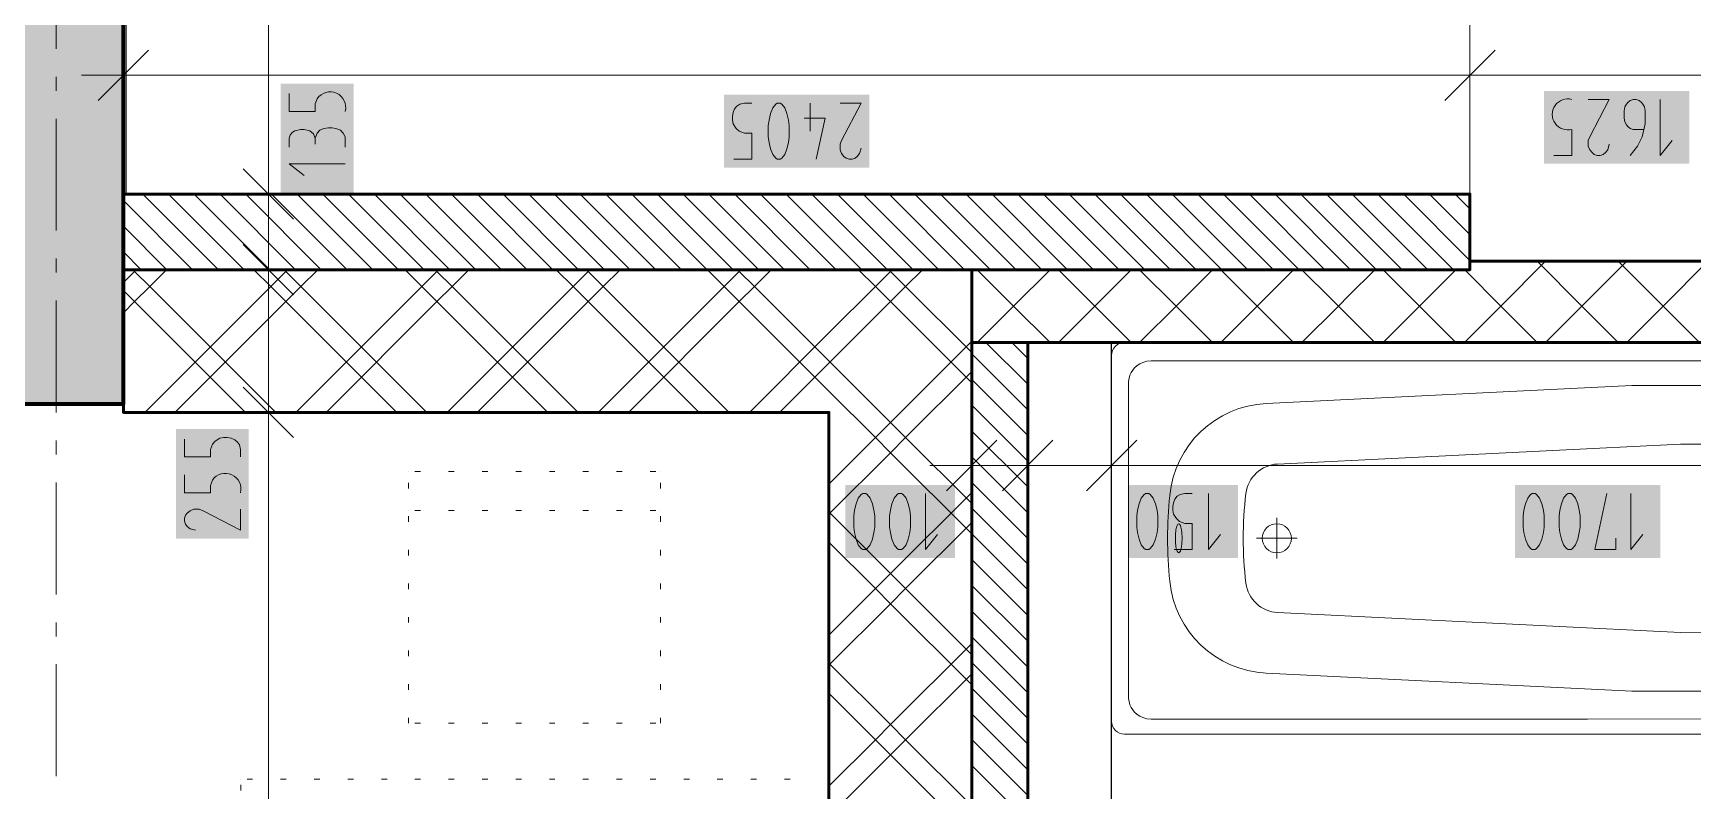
# Model space of a CAD drawing. Header units: millimetres. Extents: x 0 to 594, y 0 to 420.
# Drawn here: x 82.97 to 113.35, y 256.29 to 270.16 of the extents above; entities that cross this region are included whole.
import ezdxf

# ---------------------------------------------------------------- set-up
doc = ezdxf.new("R2010")
doc.units = ezdxf.units.MM
doc.header["$LTSCALE"] = 8
for name, color, linetype in [('PDF_Instalacni prizdivka do 1m', 7, 'Continuous'), ('PDF_Koty delkove', 7, 'Continuous'), ('PDF_Kuchyne', 7, 'Continuous'), ('PDF_Nabytek', 7, 'Continuous'), ('PDF_Osy hlavni', 7, 'Continuous'), ('PDF_Pricky sadrokarton', 7, 'Continuous'), ('PDF_Pricky zdene', 7, 'Continuous'), ('PDF_Sanita', 7, 'Continuous'), ('PDF_Steny akusticke', 7, 'Continuous'), ('PDF_Steny obvodove nosne', 7, 'Continuous')]:
    doc.layers.add(name, color=color, linetype=linetype)

msp = doc.modelspace()

# ---------------------------------------------------------------- linework, layer by layer
at = {"layer": 'PDF_Instalacni prizdivka do 1m', "lineweight": 25}
msp.add_lwpolyline([(102.712, 241.49), (102.712, 264.501), (101.175, 264.501), (101.175, 241.49)], dxfattribs=at)
at = {"layer": 'PDF_Koty delkove', "lineweight": 18}
for points in [[(87.275, 139.093), (87.275, 149.435), (87.275, 181.374), (87.275, 182.86), (87.275, 194.494), (87.275, 195.621), (87.275, 217.197), (87.275, 218.684), (87.275, 263.219), (87.275, 265.833), (87.275, 267.217), (87.275, 336.455), (87.275, 340.35)], [(84.621, 270.163), (84.621, 269.394), (84.621, 268.626)], [(109.272, 270.163), (109.272, 269.394), (109.272, 268.626)], [(85.082, 269.856), (84.16, 268.933)], [(109.733, 269.856), (108.811, 268.933)], [(84.621, 269.394), (83.852, 269.394)], [(125.928, 269.394), (113.213, 269.394), (109.272, 269.394), (84.621, 269.394)], [(111.439, 268.951), (111.822, 268.951), (111.466, 268.267), (111.439, 268.198), (111.439, 268.096), (111.466, 268.028), (111.507, 267.977), (111.548, 267.942), (111.603, 267.926), (111.657, 267.926), (111.712, 267.942), (111.753, 267.977), (111.794, 268.028), (111.822, 268.13)], [(112.451, 268.403), (112.26, 268.403), (112.205, 268.421), (112.164, 268.455), (112.137, 268.489), (112.11, 268.54), (112.096, 268.608), (112.096, 268.745), (112.11, 268.813), (112.137, 268.865), (112.164, 268.898), (112.205, 268.933), (112.26, 268.951), (112.314, 268.951), (112.369, 268.933), (112.41, 268.898), (112.437, 268.865), (112.465, 268.813), (112.479, 268.745), (112.479, 268.506), (112.424, 268.267), (112.342, 268.096), (112.205, 267.926)], [(112.753, 268.951), (112.753, 267.926), (112.971, 268.198)], [(95.796, 267.857), (96.125, 267.857), (96.125, 268.335), (95.988, 268.335), (95.892, 268.369), (95.837, 268.421), (95.783, 268.506), (95.769, 268.573), (95.769, 268.642), (95.783, 268.711), (95.81, 268.778), (95.851, 268.83), (95.905, 268.865), (95.988, 268.882), (96.125, 268.882)], [(96.426, 268.471), (96.426, 268.266), (96.44, 268.164), (96.467, 268.044), (96.508, 267.942), (96.562, 267.873), (96.59, 267.857), (96.645, 267.857), (96.673, 267.873), (96.727, 267.942), (96.768, 268.044), (96.796, 268.164), (96.81, 268.266), (96.81, 268.471), (96.796, 268.573), (96.768, 268.693), (96.727, 268.796), (96.673, 268.865), (96.645, 268.882), (96.59, 268.882), (96.562, 268.865), (96.508, 268.796), (96.467, 268.693), (96.44, 268.573), (96.426, 268.471)], [(97.083, 268.608), (97.467, 268.608), (97.302, 267.857)], [(97.192, 268.882), (97.192, 268.369)], [(97.74, 268.882), (98.124, 268.882), (97.767, 268.198), (97.74, 268.13), (97.74, 268.027), (97.767, 267.959), (97.808, 267.908), (97.849, 267.873), (97.904, 267.857), (97.959, 267.857), (98.014, 267.873), (98.055, 267.908), (98.096, 267.959), (98.124, 268.061)], [(87.656, 268.075), (87.656, 268.239), (87.672, 268.294), (87.707, 268.348), (87.758, 268.376), (87.86, 268.403), (87.928, 268.403), (88.031, 268.376), (88.099, 268.321), (88.133, 268.239), (88.133, 268.13)], [(88.681, 268.075), (88.681, 268.266), (88.646, 268.334), (88.595, 268.389), (88.509, 268.416), (88.441, 268.43), (88.372, 268.43), (88.287, 268.416), (88.219, 268.389), (88.168, 268.334), (88.133, 268.239)], [(87.736, 266.756), (86.813, 267.678)], [(88.681, 267.773), (87.656, 267.773), (87.928, 267.555)], [(88.043, 267.217), (87.275, 267.217), (86.506, 267.217)], [(87.736, 265.372), (86.813, 266.294)], [(88.043, 265.833), (87.275, 265.833), (86.506, 265.833)], [(87.736, 262.758), (86.813, 263.681)], [(88.043, 263.219), (87.275, 263.219), (86.506, 263.219)], [(100.15, 263.015), (100.15, 262.247), (100.15, 261.478)], [(101.175, 263.015), (101.175, 262.247), (101.175, 261.478)], [(102.712, 263.015), (102.712, 262.247), (102.712, 261.478)], [(85.737, 262.731), (85.737, 262.403), (86.215, 262.403), (86.215, 262.54), (86.25, 262.635), (86.301, 262.69), (86.386, 262.745), (86.454, 262.759), (86.522, 262.759), (86.591, 262.745), (86.659, 262.717), (86.71, 262.676), (86.745, 262.622), (86.762, 262.54), (86.762, 262.403)], [(100.611, 262.708), (99.688, 261.785)], [(101.636, 262.708), (100.713, 261.785)], [(103.173, 262.708), (102.251, 261.785)], [(100.15, 262.247), (99.381, 262.247)], [(156.063, 262.247), (151.6, 262.247), (150.924, 262.247), (147.126, 262.247), (144.173, 262.247), (143.046, 262.247), (128.183, 262.247), (127.056, 262.247), (120.137, 262.247), (102.712, 262.247), (101.175, 262.247), (100.15, 262.247)], [(98.36, 261.426), (98.332, 261.546), (98.291, 261.648), (98.237, 261.717), (98.209, 261.734), (98.155, 261.734), (98.127, 261.717), (98.073, 261.648), (98.032, 261.546), (98.005, 261.426), (97.991, 261.323)], [(99.305, 261.734), (99.305, 260.709), (99.523, 260.982)], [(103.543, 261.426), (103.515, 261.546), (103.474, 261.648), (103.419, 261.717), (103.392, 261.734), (103.337, 261.734), (103.309, 261.717), (103.255, 261.648), (103.214, 261.546), (103.187, 261.426), (103.173, 261.323)], [(103.857, 260.709), (104.186, 260.709), (104.186, 261.187), (104.049, 261.187), (103.953, 261.222), (103.898, 261.273), (103.844, 261.358), (103.83, 261.426), (103.83, 261.494), (103.844, 261.563), (103.871, 261.631), (103.912, 261.682), (103.967, 261.717), (104.049, 261.734), (104.186, 261.734)], [(104.487, 261.734), (104.487, 260.709), (104.706, 260.982)], [(110.329, 260.794), (110.383, 260.726), (110.411, 260.709), (110.466, 260.709), (110.493, 260.726), (110.548, 260.794), (110.589, 260.897), (110.617, 261.017), (110.631, 261.118), (110.631, 261.323), (110.617, 261.426), (110.589, 261.546), (110.548, 261.648), (110.493, 261.717), (110.466, 261.734), (110.411, 261.734), (110.383, 261.717), (110.329, 261.648), (110.288, 261.546), (110.261, 261.426), (110.247, 261.323)], [(111.945, 260.913), (111.945, 260.709), (111.561, 260.709), (111.78, 261.734)], [(112.218, 261.734), (112.218, 260.709), (112.437, 260.982)], [(86.762, 261.444), (86.762, 261.061), (86.079, 261.417), (86.01, 261.444), (85.907, 261.444), (85.84, 261.417), (85.788, 261.376), (85.754, 261.335), (85.737, 261.28), (85.737, 261.226), (85.754, 261.171), (85.788, 261.13), (85.84, 261.089), (85.941, 261.061)], [(97.991, 261.323), (97.991, 261.118), (98.005, 261.017), (98.032, 260.897), (98.073, 260.794), (98.127, 260.726), (98.155, 260.709), (98.209, 260.709), (98.237, 260.726), (98.291, 260.794), (98.332, 260.897), (98.36, 261.017), (98.374, 261.118), (98.374, 261.323), (98.36, 261.426)], [(103.173, 261.323), (103.173, 261.118), (103.187, 261.017), (103.214, 260.897), (103.255, 260.794), (103.309, 260.726), (103.337, 260.709), (103.392, 260.709), (103.419, 260.726), (103.474, 260.794), (103.515, 260.897), (103.543, 261.017), (103.557, 261.118), (103.557, 261.323), (103.543, 261.426)], [(110.247, 261.323), (110.247, 261.118), (110.261, 261.017), (110.288, 260.897), (110.329, 260.794)]]:
    msp.add_lwpolyline(points, dxfattribs=at)
for points in [[(87.656, 269.06), (87.656, 268.732), (88.133, 268.732), (88.133, 268.869), (88.168, 268.964, -0.843837), (88.681, 268.732)], [(110.809, 267.926), (111.137, 267.926), (111.137, 268.403, -1.30692), (111.137, 268.951)], [(85.737, 262.074), (85.737, 261.746), (86.215, 261.746), (86.215, 261.883), (86.25, 261.978, -0.843837), (86.762, 261.746)]]:
    msp.add_lwpolyline(points, format="xyb", dxfattribs=at)
for points in [[(98.648, 261.323), (98.648, 261.118), (98.662, 261.017), (98.689, 260.897), (98.73, 260.794), (98.784, 260.726), (98.812, 260.709), (98.866, 260.709), (98.894, 260.726), (98.948, 260.794), (98.989, 260.897), (99.017, 261.017), (99.031, 261.118), (99.031, 261.323), (99.017, 261.426), (98.989, 261.546), (98.948, 261.648), (98.894, 261.717), (98.866, 261.734), (98.812, 261.734), (98.784, 261.717), (98.73, 261.648), (98.689, 261.546), (98.662, 261.426)], [(110.904, 261.323), (110.904, 261.118), (110.918, 261.017), (110.945, 260.897), (110.986, 260.794), (111.04, 260.726), (111.068, 260.709), (111.123, 260.709), (111.151, 260.726), (111.205, 260.794), (111.246, 260.897), (111.274, 261.017), (111.288, 261.118), (111.288, 261.323), (111.274, 261.426), (111.246, 261.546), (111.205, 261.648), (111.151, 261.717), (111.123, 261.734), (111.068, 261.734), (111.04, 261.717), (110.986, 261.648), (110.945, 261.546), (110.918, 261.426)]]:
    msp.add_lwpolyline(points, close=True, dxfattribs=at)
at = {"layer": 'PDF_Koty delkove', "color": 7, "lineweight": 18, "true_color": 0xffffff, "transparency": 33554559}
for points in [[(88.834, 267.236), (88.834, 269.241), (87.502, 267.236), (87.502, 269.241)], [(98.278, 269.036), (95.616, 269.036), (98.278, 267.703), (95.616, 267.703)], [(113.29, 269.104), (110.628, 269.104), (113.29, 267.772), (110.628, 267.772)], [(86.916, 260.907), (86.916, 262.912), (85.583, 260.907), (85.583, 262.912)], [(99.842, 261.888), (97.837, 261.888), (99.842, 260.555), (97.837, 260.555)], [(105.025, 261.888), (103.02, 261.888), (105.025, 260.555), (103.02, 260.555)], [(112.756, 261.888), (110.094, 261.888), (112.756, 260.555), (110.094, 260.555)]]:
    msp.add_solid(points, dxfattribs=at)
at = {"layer": 'PDF_Kuchyne', "lineweight": 13}
msp.add_lwpolyline([(103.122, 273.367), (90.822, 273.367), (90.822, 285.667), (84.672, 285.667), (84.672, 273.367), (84.672, 267.217), (109.272, 267.217), (109.272, 279.517), (103.122, 279.517), (103.122, 273.367)], dxfattribs=at)
at = {"layer": 'PDF_Nabytek', "lineweight": 13}
for points in [[(89.84, 262.138), (89.84, 262.138)], [(89.84, 262.138), (89.84, 262.138)], [(89.84, 261.828), (89.84, 261.931)], [(90.061, 262.138), (89.958, 262.138)], [(90.676, 262.138), (90.573, 262.138)], [(91.291, 262.138), (91.188, 262.138)], [(91.906, 262.138), (91.803, 262.138)], [(92.521, 262.138), (92.418, 262.138)], [(93.136, 262.138), (93.033, 262.138)], [(93.751, 262.138), (93.648, 262.138)], [(94.366, 262.138), (94.263, 262.138)], [(94.453, 262.138), (94.453, 262.138)], [(94.453, 262.138), (94.453, 262.138)], [(94.453, 261.828), (94.453, 261.931)], [(89.84, 261.421), (89.84, 261.421)], [(89.84, 261.213), (89.84, 261.316)], [(90.061, 261.421), (89.958, 261.421)], [(90.676, 261.421), (90.573, 261.421)], [(91.291, 261.421), (91.188, 261.421)], [(91.906, 261.421), (91.803, 261.421)], [(92.521, 261.421), (92.418, 261.421)], [(93.136, 261.421), (93.033, 261.421)], [(93.751, 261.421), (93.648, 261.421)], [(94.366, 261.421), (94.263, 261.421)], [(94.453, 261.421), (94.453, 261.421)], [(94.453, 261.213), (94.453, 261.316)], [(89.84, 260.598), (89.84, 260.701)], [(94.453, 260.598), (94.453, 260.701)], [(89.84, 259.983), (89.84, 260.086)], [(94.453, 259.983), (94.453, 260.086)], [(89.84, 259.368), (89.84, 259.471)], [(94.453, 259.368), (94.453, 259.471)], [(89.84, 258.753), (89.84, 258.856)], [(94.453, 258.753), (94.453, 258.856)], [(89.84, 258.138), (89.84, 258.241)], [(94.453, 258.138), (94.453, 258.241)], [(89.84, 257.526), (89.84, 257.626)], [(89.84, 257.526), (89.84, 257.526)], [(89.84, 257.526), (89.84, 257.526)], [(90.061, 257.526), (89.958, 257.526)], [(90.676, 257.526), (90.573, 257.526)], [(91.291, 257.526), (91.188, 257.526)], [(91.906, 257.526), (91.803, 257.526)], [(92.521, 257.526), (92.418, 257.526)], [(93.136, 257.526), (93.033, 257.526)], [(93.751, 257.526), (93.648, 257.526)], [(94.366, 257.526), (94.263, 257.526)], [(94.453, 257.526), (94.453, 257.626)], [(94.453, 257.526), (94.453, 257.526)], [(94.453, 257.526), (94.453, 257.526)], [(86.77, 256.501), (86.77, 256.501)], [(86.77, 256.501), (86.77, 256.501)], [(86.986, 256.501), (86.883, 256.501)], [(87.601, 256.501), (87.498, 256.501)], [(88.216, 256.501), (88.113, 256.501)], [(88.831, 256.501), (88.728, 256.501)], [(89.446, 256.501), (89.343, 256.501)], [(90.061, 256.501), (89.958, 256.501)], [(90.676, 256.501), (90.573, 256.501)], [(91.291, 256.501), (91.188, 256.501)], [(91.906, 256.501), (91.803, 256.501)], [(92.521, 256.501), (92.418, 256.501)], [(93.136, 256.501), (93.033, 256.501)], [(93.751, 256.501), (93.648, 256.501)], [(94.366, 256.501), (94.263, 256.501)], [(94.981, 256.501), (94.878, 256.501)], [(95.596, 256.501), (95.493, 256.501)], [(96.211, 256.501), (96.108, 256.501)], [(96.826, 256.501), (96.723, 256.501)], [(86.77, 256.293), (86.77, 256.396)]]:
    msp.add_lwpolyline(points, dxfattribs=at)
at = {"layer": 'PDF_Osy hlavni', "lineweight": 18}
for points in [[(83.391, 269.88), (83.391, 271.929), (83.391, 269.88)], [(83.391, 266.548), (83.391, 268.598), (83.391, 266.548)], [(83.391, 263.217), (83.391, 265.267)], [(83.391, 263.217), (83.391, 265.267)], [(83.391, 262.448), (83.391, 262.705), (83.391, 262.448)], [(83.391, 259.886), (83.391, 261.936)], [(83.391, 259.886), (83.391, 261.936)], [(83.391, 258.605), (83.391, 256.555), (83.391, 258.605)]]:
    msp.add_lwpolyline(points, dxfattribs=at)
for points in [[(83.391, 269.367), (83.391, 269.111)], [(83.391, 266.036), (83.391, 265.78)], [(83.391, 259.373), (83.391, 259.117)]]:
    msp.add_lwpolyline(points, close=True, dxfattribs=at)
at = {"layer": 'PDF_Pricky sadrokarton', "lineweight": 50}
for points in [[(84.621, 265.833), (109.272, 265.833), (109.272, 267.217), (84.621, 267.217)], [(100.15, 264.501), (100.15, 238.876), (101.175, 238.876), (116.14, 238.876), (116.14, 239.747), (101.175, 239.747), (101.175, 241.49), (101.175, 264.501)]]:
    msp.add_lwpolyline(points, close=True, dxfattribs=at)
at = {"layer": 'PDF_Pricky sadrokarton', "lineweight": 9}
for points in [[(85.888, 265.833), (84.621, 267.1)], [(86.359, 265.833), (84.975, 267.217)], [(86.83, 265.833), (85.446, 267.217)], [(87.301, 265.833), (85.917, 267.217)], [(87.772, 265.833), (86.389, 267.217)], [(88.243, 265.833), (86.86, 267.217)], [(88.715, 265.833), (87.331, 267.217)], [(89.186, 265.833), (87.802, 267.217)], [(89.657, 265.833), (88.273, 267.217)], [(90.128, 265.833), (88.744, 267.217)], [(90.599, 265.833), (89.215, 267.217)], [(91.07, 265.833), (89.686, 267.217)], [(91.541, 265.833), (90.157, 267.217)], [(92.012, 265.833), (90.629, 267.217)], [(92.483, 265.833), (91.1, 267.217)], [(92.954, 265.833), (91.571, 267.217)], [(93.426, 265.833), (92.042, 267.217)], [(93.897, 265.833), (92.513, 267.217)], [(94.368, 265.833), (92.984, 267.217)], [(94.839, 265.833), (93.455, 267.217)], [(95.31, 265.833), (93.926, 267.217)], [(95.781, 265.833), (94.397, 267.217)], [(96.252, 265.833), (94.868, 267.217)], [(96.723, 265.833), (95.34, 267.217)], [(97.194, 265.833), (95.811, 267.217)], [(97.666, 265.833), (96.282, 267.217)], [(98.137, 265.833), (96.753, 267.217)], [(98.608, 265.833), (97.224, 267.217)], [(99.079, 265.833), (97.695, 267.217)], [(99.55, 265.833), (98.166, 267.217)], [(100.021, 265.833), (98.637, 267.217)], [(100.492, 265.833), (99.108, 267.217)], [(100.963, 265.833), (99.58, 267.217)], [(101.434, 265.833), (100.051, 267.217)], [(101.905, 265.833), (100.522, 267.217)], [(102.377, 265.833), (100.993, 267.217)], [(102.848, 265.833), (101.464, 267.217)], [(103.319, 265.833), (101.935, 267.217)], [(103.79, 265.833), (102.406, 267.217)], [(104.261, 265.833), (102.877, 267.217)], [(104.732, 265.833), (103.348, 267.217)], [(105.203, 265.833), (103.819, 267.217)], [(105.674, 265.833), (104.291, 267.217)], [(106.145, 265.833), (104.762, 267.217)], [(106.617, 265.833), (105.233, 267.217)], [(107.088, 265.833), (105.704, 267.217)], [(107.559, 265.833), (106.175, 267.217)], [(108.03, 265.833), (106.646, 267.217)], [(108.501, 265.833), (107.117, 267.217)], [(108.972, 265.833), (107.588, 267.217)], [(109.272, 266.004), (108.059, 267.217)], [(109.272, 266.475), (108.531, 267.217)], [(109.272, 266.946), (109.002, 267.217)], [(85.417, 265.833), (84.621, 266.629)], [(84.946, 265.833), (84.621, 266.158)], [(101.175, 263.737), (100.411, 264.501)], [(101.175, 264.208), (100.882, 264.501)], [(101.175, 263.266), (100.15, 264.291)], [(101.175, 262.795), (100.15, 263.82)], [(101.175, 262.324), (100.15, 263.349)], [(101.175, 261.853), (100.15, 262.878)], [(101.175, 261.382), (100.15, 262.407)], [(101.175, 260.911), (100.15, 261.936)], [(101.175, 260.44), (100.15, 261.465)], [(101.175, 259.969), (100.15, 260.994)], [(101.175, 259.497), (100.15, 260.522)], [(101.175, 259.026), (100.15, 260.051)], [(101.175, 258.555), (100.15, 259.58)], [(101.175, 258.084), (100.15, 259.109)], [(101.175, 259.026), (101.175, 259.026)], [(101.175, 257.613), (100.15, 258.638)], [(101.175, 257.142), (100.15, 258.167)], [(101.175, 256.671), (100.15, 257.696)], [(101.175, 256.2), (100.15, 257.225)], [(101.175, 255.729), (100.15, 256.754)]]:
    msp.add_lwpolyline(points, dxfattribs=at)
at = {"layer": 'PDF_Pricky zdene', "lineweight": 50}
msp.add_lwpolyline([(125.979, 265.987), (125.928, 265.987), (109.272, 265.987), (109.272, 265.833), (100.15, 265.833), (100.15, 264.501), (103.122, 264.501), (127.056, 264.501), (127.056, 264.654), (125.979, 264.654)], close=True, dxfattribs=at)
at = {"layer": 'PDF_Pricky zdene', "lineweight": 9}
for points in [[(110.656, 265.987), (109.836, 265.167), (109.17, 264.501)], [(111.988, 264.501), (111.322, 265.167), (110.502, 265.987)], [(112.142, 265.987), (111.322, 265.167), (110.656, 264.501)], [(113.475, 264.501), (112.808, 265.167), (111.988, 265.987)], [(113.628, 265.987), (112.808, 265.167), (112.142, 264.501)], [(101.585, 264.501), (100.918, 265.167), (100.252, 265.833)], [(101.585, 265.833), (100.918, 265.167), (100.252, 264.501)], [(103.071, 264.501), (102.405, 265.167), (101.738, 265.833)], [(103.071, 265.833), (102.405, 265.167), (101.738, 264.501)], [(104.302, 264.756), (103.891, 265.167), (103.225, 265.833)], [(104.557, 265.833), (103.891, 265.167), (103.253, 264.529)], [(106.043, 264.501), (105.523, 265.021), (105.377, 265.167), (104.711, 265.833)], [(106.043, 265.833), (105.377, 265.167), (105.15, 264.94)], [(107.53, 264.501), (106.863, 265.167), (106.745, 265.286), (106.197, 265.833)], [(107.53, 265.833), (107.048, 265.351)], [(109.016, 264.501), (108.35, 265.167), (107.966, 265.55), (107.683, 265.833)], [(108.945, 265.762), (108.35, 265.167), (107.683, 264.501)], [(109.016, 265.833), (108.945, 265.762)], [(110.502, 264.501), (109.836, 265.167), (109.188, 265.815), (109.17, 265.833)], [(107.048, 265.351), (106.863, 265.167), (106.197, 264.501)], [(104.557, 264.501), (104.302, 264.756)], [(105.15, 264.94), (104.711, 264.501)], [(103.253, 264.529), (103.225, 264.501)]]:
    msp.add_lwpolyline(points, dxfattribs=at)
at = {"layer": 'PDF_Sanita', "lineweight": 13}
for points in [[(119.902, 264.501), (119.901, 264.501), (102.948, 264.501, 0.414247), (102.712, 264.265), (102.712, 257.562, 0.414212), (102.948, 257.326), (119.901, 257.326, 0.414212), (120.137, 257.562), (120.137, 264.265, 0.414247), (119.902, 264.501)], [(105.171, 260.093, 0.364863), (105.751, 259.553), (113.124, 259.19), (115.309, 259.191, 0.395984), (116.331, 260.152, 0.031026), (116.331, 261.674, 0.395988), (115.309, 262.635), (113.124, 262.637), (105.751, 262.273, 0.364879), (105.171, 261.734)]]:
    msp.add_lwpolyline(points, format="xyb", dxfattribs=at)
for points in [[(103.02, 260.882), (103.021, 263.787), (103.03, 263.844), (103.047, 263.9), (103.07, 263.95), (103.099, 263.995), (103.133, 264.036), (103.18, 264.078), (103.229, 264.11), (103.282, 264.135), (103.319, 264.147), (103.359, 264.156), (103.435, 264.162), (111.425, 264.162)], [(111.425, 264.162), (119.457, 264.161)], [(103.89, 261.068), (103.895, 261.091), (103.901, 261.119), (103.911, 261.147), (103.924, 261.17), (103.94, 261.18), (103.957, 261.17), (103.97, 261.147), (103.98, 261.119), (103.986, 261.091), (103.991, 261.068), (103.994, 261.047), (103.996, 261.031), (103.997, 261.016), (103.998, 261.004), (103.999, 260.994), (104, 260.985), (104.001, 260.957), (104.002, 260.929), (104.002, 260.889), (104, 260.842), (103.999, 260.833), (103.998, 260.822), (103.997, 260.81), (103.996, 260.796), (103.994, 260.779), (103.991, 260.759), (103.986, 260.735), (103.98, 260.708), (103.97, 260.679), (103.957, 260.656), (103.94, 260.647), (103.924, 260.656), (103.911, 260.679), (103.901, 260.708), (103.895, 260.735), (103.89, 260.759), (103.887, 260.779), (103.885, 260.796), (103.884, 260.81), (103.883, 260.822), (103.882, 260.833), (103.881, 260.842), (103.881, 260.85), (103.88, 260.875), (103.879, 260.902), (103.879, 260.942)], [(103.879, 260.942), (103.882, 260.994), (103.883, 261.004), (103.884, 261.016), (103.885, 261.031), (103.887, 261.047), (103.89, 261.068)], [(105.736, 261.286), (105.736, 260.54)], [(119.457, 257.604), (111.425, 257.603), (103.435, 257.603), (103.359, 257.609), (103.319, 257.618), (103.282, 257.63), (103.229, 257.655), (103.18, 257.687), (103.133, 257.729), (103.099, 257.77), (103.07, 257.815), (103.047, 257.865), (103.03, 257.921), (103.021, 257.978), (103.02, 260.882)], [(106.109, 260.913), (105.363, 260.913)]]:
    msp.add_lwpolyline(points, dxfattribs=at)
for points in [[(105.54, 263.381, 0.372028), (103.775, 261.698, 0.048486), (103.775, 260.128, 0.372035), (105.54, 258.445), (112.235, 258.115), (117.426, 258.115, 0.387965), (118.978, 259.532, 0.045237), (118.978, 262.294, 0.387967), (117.426, 263.711), (112.235, 263.711)], [(105.736, 260.647, 0.414239), (106.002, 260.913, 0.414239), (105.736, 261.18, 0.414211), (105.469, 260.913, 0.414211)]]:
    msp.add_lwpolyline(points, format="xyb", close=True, dxfattribs=at)
at = {"layer": 'PDF_Sanita', "lineweight": 9}
msp.add_arc((111.852, 260.913), 6.731, 172.9991, 187.0009, dxfattribs=at)
at = {"layer": 'PDF_Steny akusticke', "lineweight": 50}
for points in [[(97.536, 265.833), (84.621, 265.833), (84.621, 263.373), (84.621, 263.373), (84.621, 263.219), (97.536, 263.219), (97.536, 238.876)], [(100.15, 238.876), (100.15, 264.501), (100.15, 265.833), (97.536, 265.833)]]:
    msp.add_lwpolyline(points, dxfattribs=at)
at = {"layer": 'PDF_Steny akusticke', "lineweight": 9}
for points in [[(84.621, 265.597), (84.826, 265.802)], [(87.409, 263.219), (85.103, 265.526), (84.826, 265.802), (84.795, 265.833)], [(84.826, 265.802), (84.857, 265.833)], [(85.103, 265.526), (85.41, 265.833)], [(89.623, 263.219), (87.594, 265.249), (87.317, 265.526), (87.009, 265.833)], [(87.317, 265.526), (87.594, 265.802)], [(90.177, 263.219), (87.87, 265.526), (87.594, 265.802), (87.563, 265.833)], [(87.594, 265.802), (87.624, 265.833)], [(87.87, 265.526), (88.178, 265.833)], [(92.39, 263.219), (90.361, 265.249), (90.084, 265.526), (89.777, 265.833)], [(90.084, 265.526), (90.361, 265.802)], [(92.944, 263.219), (90.638, 265.526), (90.361, 265.802), (90.33, 265.833)], [(90.361, 265.802), (90.392, 265.833)], [(90.638, 265.526), (90.945, 265.833)], [(95.158, 263.219), (93.129, 265.249), (92.852, 265.526), (92.544, 265.833)], [(92.852, 265.526), (93.129, 265.802)], [(95.711, 263.219), (93.405, 265.526), (93.129, 265.802), (93.098, 265.833)], [(93.129, 265.802), (93.159, 265.833)], [(93.405, 265.526), (93.713, 265.833)], [(97.536, 263.609), (95.896, 265.249), (95.619, 265.526), (95.312, 265.833)], [(95.619, 265.526), (95.896, 265.802)], [(97.536, 264.162), (96.173, 265.526), (95.896, 265.802), (95.865, 265.833)], [(95.896, 265.802), (95.927, 265.833)], [(96.173, 265.526), (96.48, 265.833)], [(97.536, 264.675), (98.387, 265.526), (98.663, 265.802), (98.694, 265.833)], [(98.663, 265.249), (98.387, 265.526), (98.079, 265.833)], [(100.15, 264.316), (98.94, 265.526), (98.663, 265.802), (98.633, 265.833)], [(98.663, 265.249), (98.94, 265.526), (99.248, 265.833)], [(84.621, 265.044), (84.826, 265.249), (85.103, 265.526)], [(86.856, 263.219), (84.826, 265.249), (84.621, 265.454)], [(85.011, 263.219), (87.317, 265.526)], [(85.564, 263.219), (87.594, 265.249)], [(87.594, 265.249), (87.87, 265.526)], [(87.778, 263.219), (90.084, 265.526)], [(88.332, 263.219), (90.361, 265.249)], [(90.361, 265.249), (90.638, 265.526)], [(90.546, 263.219), (92.852, 265.526)], [(91.099, 263.219), (93.129, 265.249)], [(93.129, 265.249), (93.405, 265.526)], [(93.313, 263.219), (95.619, 265.526)], [(93.866, 263.219), (95.896, 265.249)], [(95.896, 265.249), (96.173, 265.526)], [(97.536, 264.121), (98.663, 265.249)], [(100.15, 263.763), (98.663, 265.249)], [(96.08, 263.219), (97.536, 264.675)], [(97.536, 261.907), (98.387, 262.758), (98.663, 263.035), (100.15, 264.521)], [(96.634, 263.219), (97.536, 264.121)], [(100.15, 261.549), (98.94, 262.758), (98.663, 263.035), (97.536, 264.162)], [(98.663, 262.481), (98.94, 262.758), (100.15, 263.968)], [(98.663, 262.481), (98.387, 262.758), (97.536, 263.609)], [(84.642, 263.219), (84.621, 263.24)], [(100.15, 260.995), (98.663, 262.481), (97.536, 261.354)], [(97.536, 259.14), (98.387, 259.991), (98.663, 260.267), (100.15, 261.754)], [(100.15, 258.781), (98.94, 259.991), (98.663, 260.267), (97.536, 261.395)], [(98.663, 259.714), (98.94, 259.991), (100.15, 261.2)], [(98.663, 259.714), (98.387, 259.991), (97.536, 260.841)], [(100.15, 258.228), (98.663, 259.714), (97.536, 258.587)], [(97.536, 256.373), (98.387, 257.223), (98.663, 257.5), (100.15, 258.986)], [(100.15, 256.014), (98.94, 257.223), (98.663, 257.5), (97.536, 258.628)], [(98.663, 256.947), (98.94, 257.223), (100.15, 258.433)], [(98.663, 256.947), (98.387, 257.223), (97.536, 258.074)], [(100.15, 255.46), (98.663, 256.947), (97.536, 255.819)]]:
    msp.add_lwpolyline(points, dxfattribs=at)
at = {"layer": 'PDF_Steny obvodove nosne', "lineweight": 70}
msp.add_lwpolyline([(69.707, 263.373), (69.759, 263.373), (82.366, 263.373), (84.621, 263.373), (84.621, 263.373), (84.621, 265.833), (84.621, 267.217), (84.621, 274.699), (83.289, 274.699), (82.52, 274.699), (82.366, 274.699), (82.366, 265.628)], dxfattribs=at)
at = {"layer": 'PDF_Steny obvodove nosne', "color": 9, "lineweight": 9, "true_color": 0xc0c0c0, "transparency": 33554559}
msp.add_solid([(84.621, 274.699), (82.366, 274.699), (84.621, 263.373), (82.366, 263.373)], dxfattribs=at)

doc.saveas('drawing.dxf')
